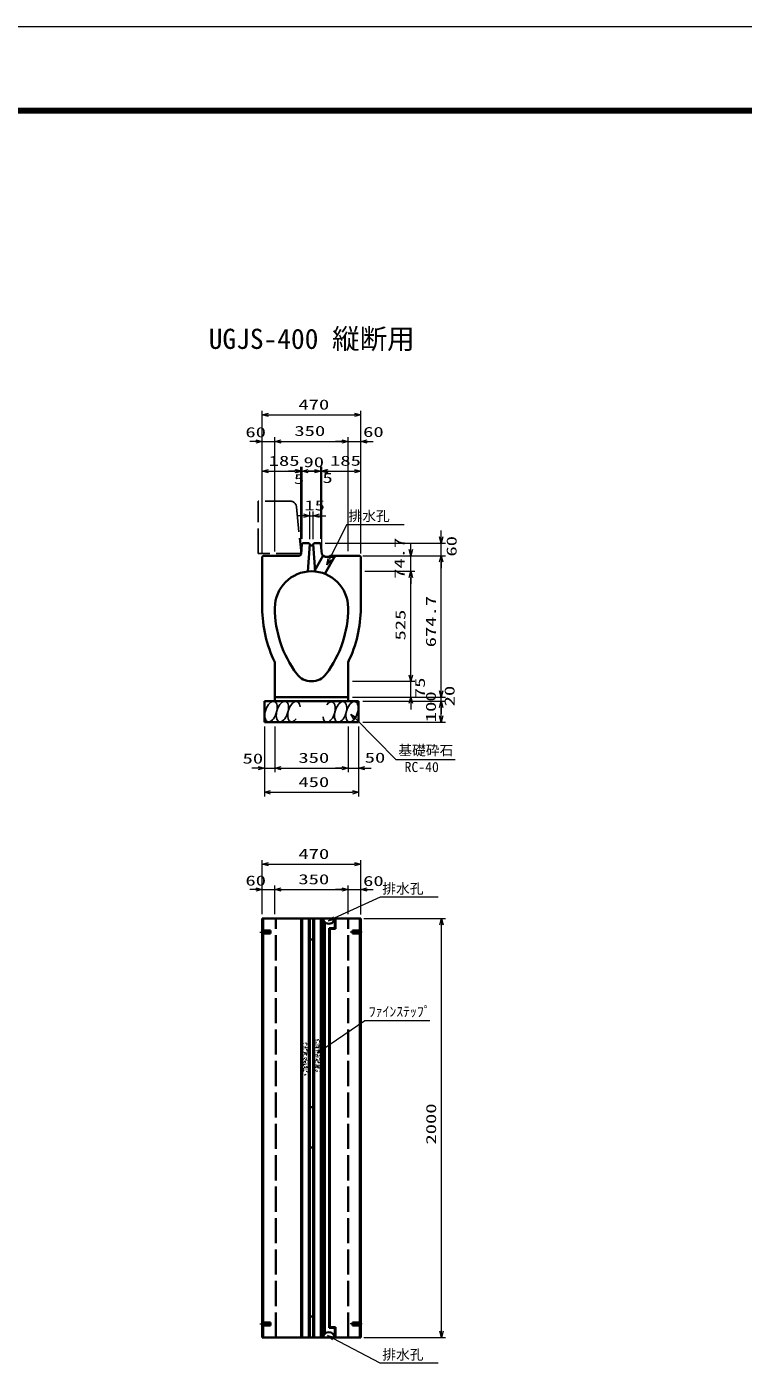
# Model space of a CAD drawing. Units: millimetres on the paper. Extents: x 0 to 841, y 0 to 594.
# Drawn here: x 499 to 670, y 275 to 594 of the extents above; entities that cross this region are included whole.
import ezdxf
from ezdxf.enums import TextEntityAlignment as Align

# ---------------------------------------------------------------- set-up
doc = ezdxf.new("R2010")
doc.units = ezdxf.units.MM
doc.linetypes.add('DASHED', pattern=[7.5, 6, -1.5])
doc.linetypes.add('USER1', pattern=[18.5, 12, -1.5, 3.5, -1.5])
for name, color, linetype, lineweight in [('D-BMK（構造物基準線）', 2, 'USER1', 18), ('D-STR-DIM（寸法）', 7, 'Continuous', 13), ('D-STR-HTXT(基礎砕石-旗)', 7, 'Continuous', 13), ('D-STR-HTXT（WS-旗）', 7, 'Continuous', 13), ('D-STR-HTXT（旗上げ）', 7, 'Continuous', 13), ('D-STR-STRF(グリ)', 7, 'Continuous', 25), ('D-STR-STRF(歩車)', 7, 'DASHED', 25), ('D-STR（構造物）', 1, 'Continuous', 35), ('D-TTL-LINE（区切線）', 7, 'Continuous', 18), ('D-TTL（外枠）', 2, 'Continuous', 140)]:
    doc.layers.add(name, color=color, linetype=linetype, lineweight=lineweight)
doc.layers.add('D-STR-TXT(文字)', color=7, linetype='Continuous')
doc.styles.add('ＭＳ ゴシック', font='')
doc.styles.get('ＭＳ ゴシック').set_extended_font_data('MS Gothic')

# ---------------------------------------------------------------- blocks, each defined once
blk = doc.blocks.new('_Open30')
at = {"color": 7, "linetype": 'Continuous', "lineweight": 13}
for p, q in [((-1, 0.2679), (0, 0)), ((0, 0), (-1, -0.2679)), ((0, 0), (-1, 0))]:
    blk.add_line(p, q, dxfattribs=at)

msp = doc.modelspace()

# ---------------------------------------------------------------- linework, layer by layer
at = {"layer": 'D-BMK（構造物基準線）'}
for p, q in [((554.596, 377.942), (557.445, 377.942)), ((579.02, 377.942), (576.17, 377.942)), ((554.596, 284.442), (557.445, 284.442)), ((579.02, 284.442), (576.17, 284.442))]:
    msp.add_line(p, q, dxfattribs=at)
at = {"layer": 'D-STR-DIM（寸法）'}
for p, q in [((555.207, 488.938), (555.207, 502.372)), ((556.707, 501.372), (577.207, 501.372)), ((578.707, 488.938), (578.707, 502.372)), ((553.707, 495.023), (552.207, 495.023)), ((555.207, 468.526), (555.207, 496.023)), ((555.207, 495.023), (558.207, 495.023)), ((558.207, 468.771), (558.207, 496.023)), ((558.207, 468.771), (558.207, 496.023)), ((559.707, 495.023), (561.207, 495.023)), ((559.707, 495.023), (574.212, 495.023)), ((574.212, 495.021), (572.712, 495.021)), ((575.712, 468.885), (575.712, 496.023)), ((575.712, 468.885), (575.712, 496.021)), ((575.712, 495.021), (578.712, 495.021)), ((578.712, 468.527), (578.712, 496.021)), ((580.212, 495.021), (581.712, 495.021)), ((555.207, 468.526), (555.207, 488.938)), ((564.451, 468.772), (564.451, 488.938)), ((564.451, 468.772), (564.451, 488.938)), ((564.701, 471.772), (564.701, 488.938)), ((564.701, 471.772), (564.701, 488.938)), ((569.201, 471.771), (569.201, 488.938)), ((569.201, 471.771), (569.201, 488.938)), ((569.451, 468.772), (569.451, 488.938)), ((569.451, 468.772), (569.451, 488.938)), ((578.707, 468.292), (578.707, 488.938)), ((556.707, 487.938), (562.951, 487.938)), ((562.951, 487.938), (561.451, 487.938)), ((563.201, 487.938), (561.701, 487.938)), ((564.451, 487.938), (564.701, 487.938)), ((564.701, 487.938), (569.201, 487.938)), ((566.201, 487.938), (567.701, 487.938)), ((567.701, 487.938), (566.201, 487.938)), ((569.201, 487.938), (569.451, 487.938)), ((570.701, 487.938), (572.201, 487.938)), ((570.951, 487.938), (572.451, 487.938)), ((570.951, 487.938), (577.207, 487.938)), ((565.062, 477.315), (563.562, 477.315)), ((566.562, 471.721), (566.562, 478.315)), ((566.562, 477.315), (567.353, 477.315)), ((567.353, 471.705), (567.353, 478.315)), ((568.853, 477.315), (570.353, 477.315)), ((597.91, 472.271), (597.91, 473.771)), ((570.201, 470.771), (598.91, 470.771)), ((590.649, 469.271), (590.649, 470.771)), ((597.91, 467.766), (597.91, 470.771)), ((579.207, 467.766), (598.91, 467.766)), ((579.457, 467.771), (591.649, 467.771)), ((590.649, 464.036), (590.649, 467.771)), ((591.649, 467.771), (598.91, 467.771)), ((597.91, 435.536), (597.91, 466.271)), ((597.91, 466.266), (597.91, 464.766)), ((579.707, 464.036), (591.649, 464.036)), ((579.707, 464.036), (591.649, 464.036)), ((590.649, 439.286), (590.649, 462.536)), ((590.649, 462.536), (590.649, 461.036)), ((590.649, 439.286), (590.649, 440.786)), ((576.707, 437.786), (591.649, 437.786)), ((576.707, 437.786), (591.649, 437.786)), ((590.649, 434.036), (590.649, 437.786)), ((597.91, 435.536), (597.91, 437.036)), ((576.707, 434.036), (598.91, 434.036)), ((576.707, 434.036), (591.649, 434.036)), ((576.707, 434.036), (598.91, 434.036)), ((597.91, 433.036), (597.91, 434.036)), ((579.207, 433.036), (598.91, 433.036)), ((579.207, 433.036), (598.91, 433.036)), ((590.649, 432.536), (590.649, 431.036)), ((597.91, 429.536), (597.91, 431.536)), ((597.91, 431.536), (597.91, 430.036)), ((579.207, 428.036), (598.91, 428.036)), ((555.707, 427.036), (555.707, 416.069)), ((558.207, 427.036), (558.207, 416.069)), ((558.207, 427.036), (558.207, 416.069)), ((575.707, 427.036), (575.707, 416.069)), ((575.707, 427.036), (575.707, 416.069)), ((578.207, 427.036), (578.207, 416.069)), ((554.207, 417.069), (552.707, 417.069)), ((555.707, 417.069), (558.207, 417.069)), ((555.707, 416.069), (555.707, 410.296)), ((559.707, 417.069), (561.207, 417.069)), ((559.707, 417.069), (574.207, 417.069)), ((574.207, 417.069), (572.707, 417.069)), ((575.707, 417.069), (578.207, 417.069)), ((578.207, 416.069), (578.207, 410.296)), ((579.707, 417.069), (581.207, 417.069)), ((557.207, 411.296), (576.707, 411.296)), ((555.207, 389.089), (555.207, 395.139)), ((556.707, 394.139), (577.207, 394.139)), ((578.707, 389.119), (578.707, 395.139)), ((553.707, 388.089), (552.207, 388.089)), ((555.207, 382.192), (555.207, 389.089)), ((555.207, 388.089), (558.207, 388.089)), ((558.207, 382.244), (558.207, 389.089)), ((558.207, 382.244), (558.207, 389.089)), ((559.707, 388.089), (561.207, 388.089)), ((559.707, 388.089), (574.207, 388.089)), ((574.207, 388.089), (572.707, 388.089)), ((575.707, 382.259), (575.707, 389.089)), ((575.707, 382.229), (575.707, 389.089)), ((575.707, 388.089), (578.707, 388.089)), ((578.707, 382.162), (578.707, 389.089)), ((580.207, 388.089), (581.707, 388.089)), ((579.457, 381.192), (598.96, 381.192)), ((597.96, 282.692), (597.96, 379.692)), ((579.457, 281.192), (598.96, 281.192))]:
    msp.add_line(p, q, dxfattribs=at)
at = {"layer": 'D-STR-HTXT(基礎砕石-旗)'}
msp.add_lwpolyline([(601.251, 419.063), (587.147, 419.063), (577.424, 428.88)], dxfattribs=at)
at = {"layer": 'D-STR-HTXT（WS-旗）'}
for points in [[(589.09, 475.166), (575.301, 475.166), (571.26, 466.955)], [(597.161, 386.238), (583.372, 386.238), (572.346, 381.249)], [(597.161, 275.044), (583.372, 275.044), (572.14, 280.983)]]:
    msp.add_lwpolyline(points, dxfattribs=at)
at = {"layer": 'D-STR-HTXT（旗上げ）'}
msp.add_lwpolyline([(595.215, 356.727), (579.679, 356.727), (569.681, 349.936)], dxfattribs=at)
at = {"layer": 'D-STR-STRF(グリ)'}
for centre, major_axis in [((557.301, 430.56), (0.79, 2.421)), ((560.023, 430.56), (0.79, 2.421)), ((573.911, 430.479), (-0.771, -2.427)), ((576.632, 430.5), (-0.771, -2.427))]:
    msp.add_ellipse(centre, major_axis=major_axis, ratio=0.5139, dxfattribs=at)
for centre, major_axis in [((562.763, 430.56), (0.79, 2.421)), ((571.17, 430.457), (-0.771, -2.427))]:
    msp.add_ellipse(centre, major_axis=major_axis, ratio=0.5139, start_param=5.3575563, end_param=10.3750652, dxfattribs=at)
at = {"layer": 'D-STR-STRF(歩車)'}
for p, q in [((554.243, 468.272), (554.243, 480.772)), ((561.886, 480.772), (554.243, 480.772)), ((563.378, 479.421), (564.493, 468.272)), ((564.493, 468.272), (554.243, 468.272))]:
    msp.add_line(p, q, dxfattribs=at)
msp.add_arc((561.886, 479.272), 1.5, 5.71077, 89.99998, dxfattribs=at)
at = {"layer": 'D-STR（構造物）'}
for p, q in [((564.678, 470.491), (564.484, 468.161)), ((566.332, 470.739), (564.983, 470.766)), ((566.563, 470.485), (566.072, 463.992)), ((566.563, 470.485), (566.332, 470.739)), ((567.101, 470.235), (566.813, 470.235)), ((567.582, 470.739), (567.351, 470.485)), ((567.842, 463.992), (567.351, 470.485)), ((568.92, 470.766), (567.582, 470.739)), ((569.419, 468.161), (569.225, 470.491)), ((555.457, 467.771), (555.207, 467.526)), ((555.207, 467.526), (555.207, 455.286)), ((564.061, 467.771), (555.457, 467.771)), ((569.84, 467.771), (570.004, 467.771)), ((570.004, 467.771), (570.177, 467.471)), ((570.177, 467.471), (572.528, 467.471)), ((571.177, 467.471), (571.35, 467.771)), ((578.457, 467.771), (571.35, 467.771)), ((572.528, 467.471), (572.702, 467.771)), ((578.707, 467.526), (578.457, 467.771)), ((578.707, 455.286), (578.707, 467.526)), ((558.207, 442.383), (558.207, 433.036)), ((575.707, 442.383), (575.707, 433.036)), ((558.207, 434.036), (575.707, 434.036)), ((558.207, 434.036), (575.707, 434.036)), ((555.707, 433.036), (578.207, 433.036)), ((555.707, 428.036), (555.707, 433.036)), ((578.207, 428.036), (578.207, 433.036)), ((555.707, 428.036), (578.207, 428.036)), ((555.207, 381.192), (578.707, 381.192)), ((555.207, 281.192), (555.207, 381.192)), ((555.457, 281.192), (555.457, 381.192)), ((564.455, 281.192), (564.455, 381.192)), ((564.706, 381.192), (564.706, 281.192)), ((566.34, 381.192), (566.34, 281.192)), ((566.58, 281.192), (566.58, 381.192)), ((567.334, 376.192), (567.334, 381.192)), ((567.575, 381.192), (567.575, 281.192)), ((569.205, 281.192), (569.205, 381.192)), ((569.455, 381.192), (569.455, 281.192)), ((570.008, 281.941), (570.008, 380.442)), ((570.181, 380.263), (570.181, 282.12)), ((572.532, 381.192), (572.532, 378.865)), ((572.705, 378.692), (572.705, 381.192)), ((578.457, 381.192), (578.457, 281.192)), ((578.707, 381.192), (578.707, 281.192)), ((571.181, 283.519), (571.181, 378.865)), ((571.354, 378.692), (571.181, 378.865)), ((571.181, 378.865), (572.532, 378.865)), ((572.705, 378.692), (571.354, 378.692)), ((571.354, 378.692), (571.354, 283.692)), ((572.532, 378.865), (572.705, 378.692)), ((566.565, 376.192), (567.334, 376.192)), ((567.334, 376.192), (567.334, 336.194)), ((564.898, 351.325), (564.894, 351.275)), ((565.8, 351.135), (565.835, 351.1)), ((566.382, 351.284), (566.403, 351.329)), ((567.949, 351.502), (567.984, 351.466)), ((568.011, 351.02), (567.968, 350.995)), ((567.984, 351.466), (568.02, 351.502)), ((568.025, 352.071), (568.073, 352.058)), ((568.269, 350.92), (568.22, 350.929)), ((568.495, 350.873), (568.512, 350.92)), ((568.826, 351.851), (568.876, 351.851)), ((569.093, 351.63), (569.057, 351.594)), ((569.128, 351.594), (569.093, 351.63)), ((564.75, 350.627), (564.745, 350.578)), ((564.816, 349.321), (564.821, 349.371)), ((564.828, 348.573), (564.82, 348.524)), ((564.838, 350.171), (564.87, 350.132)), ((564.969, 350.069), (564.964, 350.019)), ((565.358, 350.067), (565.371, 350.116)), ((565.358, 350.067), (565.407, 350.054)), ((565.443, 349.06), (565.43, 349.108)), ((565.443, 349.06), (565.491, 349.073)), ((565.519, 347.986), (565.527, 348.035)), ((565.7, 349.662), (565.65, 349.662)), ((565.66, 350.181), (565.705, 350.16)), ((565.848, 348.96), (565.798, 348.964)), ((565.825, 347.792), (565.8, 347.748)), ((565.942, 350.419), (565.942, 350.369)), ((566.002, 350.369), (566.041, 350.401)), ((566.002, 350.369), (566.034, 350.331)), ((566.063, 349.113), (566.013, 349.113)), ((566.05, 349.412), (566.098, 349.425)), ((566.05, 349.412), (566.063, 349.364)), ((566.379, 349.547), (566.396, 349.594)), ((567.404, 349.773), (567.365, 349.741)), ((567.513, 350.744), (567.509, 350.794)), ((567.636, 348.814), (567.604, 348.853)), ((567.705, 350.346), (567.658, 350.363)), ((567.804, 348.788), (567.761, 348.763)), ((567.804, 348.788), (567.779, 348.832)), ((567.955, 349.282), (568.005, 349.277)), ((567.98, 350.268), (568.001, 350.223)), ((568.073, 348.34), (568.098, 348.383)), ((568.125, 350.471), (568.084, 350.443)), ((568.125, 350.471), (568.153, 350.43)), ((568.198, 349.529), (568.248, 349.529)), ((568.202, 349.692), (568.211, 349.643)), ((568.313, 349.168), (568.361, 349.181)), ((568.38, 348.146), (568.371, 348.097)), ((568.486, 350.069), (568.436, 350.073)), ((568.634, 350.422), (568.679, 350.443)), ((568.715, 349.791), (568.683, 349.83)), ((564.77, 344.537), (564.806, 344.502)), ((564.806, 344.502), (564.841, 344.537)), ((565.183, 346.341), (565.215, 346.302)), ((565.264, 345.71), (565.219, 345.689)), ((565.404, 345.259), (565.386, 345.212)), ((565.412, 346.063), (565.462, 346.059)), ((565.586, 346.963), (565.538, 346.95)), ((565.629, 345.212), (565.679, 345.203)), ((565.7, 346.603), (565.65, 346.603)), ((565.696, 346.44), (565.688, 346.489)), ((565.774, 345.66), (565.745, 345.701)), ((565.774, 345.66), (565.815, 345.689)), ((565.914, 344.665), (565.879, 344.63)), ((565.887, 345.112), (565.931, 345.137)), ((565.893, 346.854), (565.943, 346.85)), ((565.918, 345.863), (565.897, 345.909)), ((565.914, 344.665), (565.95, 344.63)), ((566.094, 347.343), (566.137, 347.368)), ((566.094, 347.343), (566.119, 347.3)), ((566.194, 345.786), (566.241, 345.769)), ((566.262, 347.317), (566.294, 347.279)), ((566.386, 345.388), (566.39, 345.338)), ((566.495, 346.359), (566.533, 346.391)), ((567.516, 344.848), (567.495, 344.803)), ((567.519, 346.585), (567.502, 346.538)), ((567.849, 346.72), (567.801, 346.707)), ((567.835, 347.019), (567.885, 347.019)), ((567.849, 346.72), (567.836, 346.768)), ((567.896, 345.763), (567.858, 345.731)), ((567.896, 345.763), (567.864, 345.801)), ((567.956, 345.713), (567.956, 345.763)), ((568.05, 347.172), (568.1, 347.168)), ((568.099, 344.997), (568.063, 345.032)), ((568.239, 345.951), (568.193, 345.972)), ((568.199, 346.47), (568.249, 346.47)), ((568.456, 347.072), (568.408, 347.059)), ((568.456, 347.072), (568.469, 347.023)), ((568.54, 346.065), (568.492, 346.077)), ((568.54, 346.065), (568.527, 346.016)), ((568.93, 346.063), (568.934, 346.113)), ((569.001, 344.807), (569.005, 344.857)), ((569.061, 345.961), (569.028, 346)), ((569.07, 347.559), (569.079, 347.608)), ((569.082, 346.81), (569.078, 346.76)), ((569.149, 345.504), (569.153, 345.554)), ((565.073, 344.281), (565.023, 344.281)), ((565.874, 344.06), (565.825, 344.073)), ((567.334, 336.194), (566.565, 336.194)), ((567.334, 336.194), (567.334, 326.515)), ((566.565, 326.515), (567.334, 326.515)), ((566.58, 286.192), (566.58, 326.515)), ((567.334, 326.515), (567.334, 286.192)), ((567.334, 286.192), (566.565, 286.192)), ((566.58, 286.192), (566.58, 281.192)), ((567.334, 281.192), (567.334, 286.192)), ((578.707, 281.192), (555.207, 281.192)), ((571.181, 283.519), (571.354, 283.692)), ((572.532, 283.519), (571.181, 283.519)), ((571.354, 283.692), (572.705, 283.692)), ((572.705, 283.692), (572.532, 283.519)), ((572.532, 281.192), (572.532, 283.519)), ((572.705, 283.692), (572.705, 281.192))]:
    msp.add_line(p, q, dxfattribs=at)
at = {"layer": 'D-STR（構造物）', "linetype": 'DASHED'}
for p, q in [((567.569, 464.015), (569.745, 467.783)), ((572.452, 467.471), (570.126, 463.443)), ((558.457, 281.192), (558.457, 381.192)), ((575.707, 281.192), (575.707, 381.192)), ((557.207, 378.292), (555.207, 378.292)), ((555.207, 377.592), (557.207, 377.592)), ((557.207, 377.592), (557.207, 378.292)), ((578.707, 378.292), (576.707, 378.292)), ((576.707, 378.292), (576.707, 377.592)), ((576.707, 377.592), (578.707, 377.592)), ((555.207, 284.792), (557.207, 284.792)), ((557.207, 284.092), (555.207, 284.092)), ((557.207, 284.792), (557.207, 284.092)), ((578.707, 284.792), (576.707, 284.792)), ((576.707, 284.792), (576.707, 284.092)), ((576.707, 284.092), (578.707, 284.092))]:
    msp.add_line(p, q, dxfattribs=at)
at = {"layer": 'D-STR（構造物）'}
for points in [[(564.805, 351.459), (564.767, 351.427), (564.799, 351.388)], [(565.634, 351.416), (565.589, 351.437), (565.61, 351.483)], [(566.174, 351.308), (566.139, 351.272), (566.174, 351.237)], [(568.442, 352.188), (568.48, 352.22), (568.513, 352.182)], [(568.802, 351.277), (568.815, 351.229), (568.767, 351.216)], [(564.768, 347.734), (564.727, 347.763), (564.756, 347.804)], [(564.938, 347.658), (564.889, 347.649), (564.88, 347.698)], [(564.985, 348.53), (565.014, 348.489), (565.055, 348.517)], [(565.241, 350.484), (565.209, 350.523), (565.248, 350.555)], [(565.312, 349.228), (565.28, 349.267), (565.318, 349.299)], [(565.32, 347.9), (565.349, 347.859), (565.39, 347.888)], [(565.477, 348.798), (565.429, 348.811), (565.442, 348.86)], [(565.588, 350.42), (565.538, 350.424), (565.543, 350.474)], [(565.807, 348.688), (565.769, 348.656), (565.801, 348.617)], [(565.906, 349.914), (565.871, 349.879), (565.906, 349.844)], [(566.164, 349.962), (566.151, 349.914), (566.2, 349.901)], [(566.277, 348.693), (566.236, 348.721), (566.264, 348.762)], [(566.438, 348.501), (566.4, 348.469), (566.368, 348.507)], [(566.422, 350.764), (566.372, 350.764), (566.372, 350.714)], [(567.531, 347.625), (567.499, 347.663), (567.46, 347.631)], [(567.539, 349.479), (567.568, 349.52), (567.527, 349.549)], [(568.207, 348.637), (568.256, 348.65), (568.243, 348.699)], [(568.414, 350.354), (568.455, 350.382), (568.483, 350.341)], [(568.469, 349.157), (568.51, 349.128), (568.482, 349.087)], [(568.578, 348.232), (568.55, 348.273), (568.509, 348.244)], [(568.818, 349.712), (568.789, 349.753), (568.748, 349.724)], [(568.893, 350.671), (568.902, 350.72), (568.951, 350.712)], [(568.923, 349.186), (568.973, 349.195), (568.981, 349.146)], [(568.975, 349.669), (568.984, 349.718), (568.935, 349.727)], [(568.961, 348.474), (569.01, 348.483), (569.019, 348.434)], [(568.978, 349.97), (569.003, 350.013), (569.046, 349.988)], [(569.023, 350.804), (569.064, 350.833), (569.092, 350.792)], [(569.13, 348.398), (569.171, 348.369), (569.143, 348.328)], [(564.876, 345.327), (564.835, 345.299), (564.806, 345.34)], [(564.921, 346.162), (564.896, 346.119), (564.853, 346.144)], [(564.923, 346.463), (564.915, 346.414), (564.964, 346.405)], [(564.975, 346.946), (564.926, 346.937), (564.917, 346.986)], [(565.006, 345.461), (564.997, 345.412), (564.948, 345.42)], [(565.08, 346.42), (565.109, 346.379), (565.15, 346.408)], [(565.097, 344.854), (565.084, 344.903), (565.132, 344.916)], [(565.429, 346.975), (565.388, 347.004), (565.417, 347.045)], [(565.485, 345.778), (565.444, 345.749), (565.415, 345.79)], [(565.691, 347.494), (565.643, 347.481), (565.656, 347.433)], [(566.359, 346.653), (566.331, 346.612), (566.372, 346.583)], [(567.477, 345.368), (567.527, 345.368), (567.527, 345.418)], [(567.634, 347.369), (567.663, 347.41), (567.622, 347.439)], [(567.734, 346.17), (567.747, 346.218), (567.699, 346.231)], [(567.724, 344.824), (567.76, 344.859), (567.724, 344.895)], [(567.992, 346.217), (568.028, 346.253), (567.992, 346.288)], [(568.092, 347.444), (568.13, 347.476), (568.098, 347.514)], [(568.264, 344.716), (568.309, 344.695), (568.288, 344.649)], [(568.31, 345.712), (568.36, 345.708), (568.356, 345.658)], [(568.421, 347.334), (568.47, 347.321), (568.457, 347.272)], [(568.586, 346.904), (568.618, 346.865), (568.58, 346.833)], [(568.657, 345.648), (568.689, 345.609), (568.651, 345.577)], [(568.913, 347.602), (568.884, 347.643), (568.843, 347.614)], [(569.093, 344.673), (569.131, 344.705), (569.099, 344.744)], [(565.456, 343.944), (565.418, 343.911), (565.386, 343.95)]]:
    msp.add_lwpolyline(points, dxfattribs=at)
for centre, radius, start, end in [((564.977, 470.466), 0.3, 88.85382, 175.23628), ((566.813, 470.485), 0.25, 180, 270), ((567.101, 470.485), 0.25, 270, 0), ((568.926, 470.466), 0.3, 4.76357, 91.14615), ((564.061, 468.196), 0.425, 270, 355.23631), ((569.843, 468.196), 0.425, 184.76364, 270), ((566.957, 455.286), 8.75, 90, 180), ((566.957, 455.286), 8.75, 0, 90), ((584.457, 455.286), 29.25, 180, 206.17693), ((584.457, 455.286), 26.25, 180, 216.86992), ((549.457, 455.286), 26.25, 323.13008, 359.99998), ((549.457, 455.286), 29.25, 333.82304, 359.99997), ((566.957, 442.161), 4.375, 216.8699, 323.13011)]:
    msp.add_arc(centre, radius, start, end, dxfattribs=at)
for centre, start_param, end_param in [((571.099, 381.192), 6.283185, 9.4247777), ((571.099, 281.192), 3.1415927, 6.2831853)]:
    msp.add_ellipse(centre, major_axis=(-1.357, 0), ratio=0.9294, start_param=start_param, end_param=end_param, dxfattribs=at)
at = {"layer": 'D-TTL-LINE（区切線）'}
msp.add_line((841, 594), (0, 594), dxfattribs=at)
at = {"layer": 'D-TTL（外枠）'}
msp.add_line((820.9, 573.9), (20.1, 573.9), dxfattribs=at)

# ---------------------------------------------------------------- block references
at = {"layer": 'D-STR-DIM（寸法）', "xscale": 1.5, "yscale": 1.5}
for p, rotation in [((555.207, 501.372), 180), ((558.207, 495.023), 180), ((558.207, 495.023), 180), ((578.712, 495.021), 180), ((555.207, 487.938), 180), ((564.701, 487.938), 180), ((569.201, 487.938), 180), ((569.451, 487.938), 180), ((569.451, 487.938), 180), ((567.353, 477.315), 180), ((597.91, 470.771), 270), ((590.649, 467.771), 270), ((597.91, 467.771), 90), ((597.91, 467.766), 90), ((590.649, 464.036), 90), ((590.649, 464.036), 90), ((590.649, 437.786), 270), ((590.649, 437.786), 270), ((590.649, 434.036), 90), ((597.91, 434.036), 270), ((597.91, 434.036), 270), ((597.91, 433.036), 90), ((597.91, 433.036), 90), ((597.91, 428.036), 270), ((558.207, 417.069), 180), ((558.207, 417.069), 180), ((578.207, 417.069), 180), ((555.707, 411.296), 180), ((555.207, 394.139), 180), ((558.207, 388.089), 180), ((558.207, 388.089), 180), ((578.707, 388.089), 180), ((597.96, 381.192), 90), ((597.96, 281.192), 270)]:
    msp.add_blockref('_Open30', p, dxfattribs=dict(at, rotation=rotation))
for p in [(578.707, 501.372), (555.207, 495.023), (575.712, 495.023), (575.712, 495.021), (564.451, 487.938), (564.451, 487.938), (564.701, 487.938), (569.201, 487.938), (578.707, 487.938), (566.562, 477.315), (555.707, 417.069), (575.707, 417.069), (575.707, 417.069), (578.207, 411.296), (578.707, 394.139), (555.207, 388.089), (575.707, 388.089), (575.707, 388.089)]:
    msp.add_blockref('_Open30', p, dxfattribs=at)
at = {"layer": 'D-STR-HTXT(基礎砕石-旗)', "xscale": 1.5, "yscale": 1.5, "rotation": 134.72505}
msp.add_blockref('_Open30', (576.368, 429.946), dxfattribs=at)
at = {"layer": 'D-STR-HTXT（WS-旗）', "xscale": 1.5, "yscale": 1.5}
for p, rotation in [((570.598, 465.609), 243.798), ((570.98, 380.631), 204.3469), ((570.814, 281.684), 152.13187)]:
    msp.add_blockref('_Open30', p, dxfattribs=dict(at, rotation=rotation))
at = {"layer": 'D-STR-HTXT（旗上げ）', "xscale": 1.5, "yscale": 1.5, "rotation": 214.18602}
msp.add_blockref('_Open30', (568.44, 349.093), dxfattribs=at)

# ---------------------------------------------------------------- texts
at = {"layer": 'D-STR-DIM（寸法）', "style": 'ＭＳ ゴシック', "width": 1.5}
for s, p in [('470', (563.832, 501.91)), ('60', (551.187, 495.315)), ('350', (562.875, 495.621)), ('60', (579.282, 495.378)), ('185', (556.75, 488.486)), ('90', (565.047, 488.172)), ('185', (571.388, 488.508)), ('5', (562.761, 484.16)), ('5', (569.568, 484.405)), ('15', (565.245, 477.852)), ('50', (550.509, 417.436)), ('350', (563.832, 417.606)), ('50', (579.659, 417.644)), ('450', (563.832, 411.833)), ('470', (563.832, 394.676)), ('60', (551.192, 388.307)), ('350', (563.832, 388.626)), ('60', (579.276, 388.213))]:
    msp.add_text(s, height=2.405, dxfattribs=at).set_placement(p, align=Align.BOTTOM_LEFT)
for s, p in [('60', (602.314, 467.56)), ('74.7', (589.883, 462.237)), ('674.7', (597.372, 445.904)), ('525', (590.112, 447.532)), ('75', (594.758, 433.778)), ('100', (597.372, 428.036)), ('20', (601.824, 431.818)), ('2000', (597.423, 327.234))]:
    msp.add_text(s, height=2.405, rotation=90, dxfattribs=at).set_placement(p, align=Align.BOTTOM_LEFT)
at = {"layer": 'D-STR-HTXT(基礎砕石-旗)', "style": 'ＭＳ ゴシック'}
for s, p in [('基礎砕石', (587.683, 419.398)), ('RC-40', (589.171, 415.412))]:
    msp.add_text(s, height=2.405, dxfattribs=at).set_placement(p, align=Align.BOTTOM_LEFT)
at = {"layer": 'D-STR-HTXT（WS-旗）', "style": 'ＭＳ ゴシック'}
for p in [(575.782, 475.318), (583.853, 386.39), (583.853, 275.196)]:
    msp.add_text('排水孔', height=2.405, dxfattribs=at).set_placement(p, align=Align.BOTTOM_LEFT)
at = {"layer": 'D-STR-HTXT（旗上げ）', "style": 'ＭＳ ゴシック'}
msp.add_text('ﾌｧｲﾝｽﾃｯﾌﾟ', height=2.405, dxfattribs=at).set_placement((580.634, 357.051), align=Align.BOTTOM_LEFT)
at = {"layer": 'D-STR-TXT(文字)', "style": 'ＭＳ ゴシック'}
msp.add_text('UGJS-400 縦断用', height=4.811, dxfattribs=at).set_placement((542.427, 515.669), align=Align.BOTTOM_LEFT)

doc.saveas('drawing.dxf')
